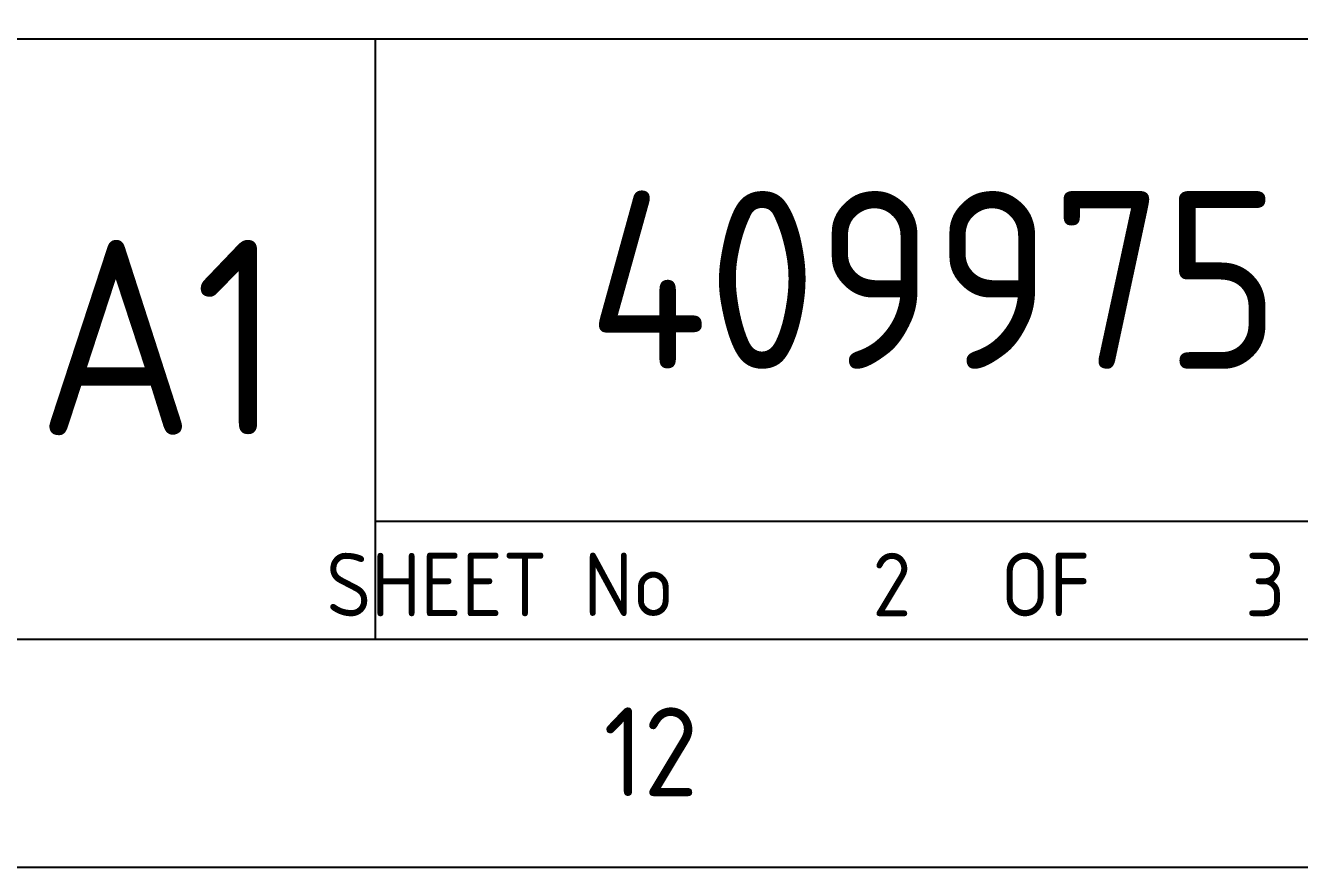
# Paper-space layout 'SHEET (2)' of a CAD drawing. Header units: metres, sheet in millimetres. Extents: x -9 to 824, y -5 to 581.
# Drawn here: x 747.5 to 797.7, y -5.4 to 27.7 of the extents above; entities that cross this region are included whole.
import ezdxf
from ezdxf.enums import TextEntityAlignment as Align

# ---------------------------------------------------------------- set-up
doc = ezdxf.new("R2010")
doc.units = ezdxf.units.M
doc.layers.get('0').update_dxf_attribs({"color": 6})
doc.layers.add('Notes', color=7, linetype='Continuous')
doc.styles.add('iecISOCP', font='isocp.shx')

# ---------------------------------------------------------------- blocks, each defined once
blk = doc.blocks.new('A1_FRAME_TITLE')
at = {"layer": 'Notes', "color": 3}
for p, q in [((754.367, 29.618), (824.367, 29.618)), ((770.367, 29.618), (770.367, 5.973)), ((770.367, 10.618), (824.367, 10.618))]:
    blk.add_line(p, q, dxfattribs=at)
at = {"layer": 'Notes', "color": 3, "linetype": 'Continuous', "flags": 128}
blk.add_lwpolyline([(123.798, 5.973), (824.367, 5.973)], dxfattribs=at)
at = {"layer": 'Notes', "color": 1, "style": 'iecISOCP'}
blk.add_text('A1', height=7.68, dxfattribs=at).set_placement((761.878, 17.856), align=Align.MIDDLE_CENTER)
at = {"layer": 'Notes', "color": 7, "style": 'iecISOCP'}
blk.add_text('SHEET No         OF            SHEETS', height=2.5, dxfattribs=at).set_placement((797.306, 8.119), align=Align.MIDDLE_CENTER)
blk.add_text('12', height=3.5, dxfattribs=at).set_placement((779.36, -0.22))
at = {"layer": 'Notes', "color": 7, "style": 'iecISOCP', "flags": 8}
blk.add_attdef('VERSION_NO', text='', height=2.5, rotation=90, dxfattribs=at).set_placement((302.037, 43.812), align=Align.MIDDLE_CENTER)
at = {"layer": 'Notes', "color": 7, "style": 'iecISOCP'}
for tag, p in [('CAP_NO', (513.188, 43.457)), ('IE_NUM', (513.05, 37.81)), ('REF_No_1', (335.241, 32.31)), ('REF_1', (362.523, 32.31)), ('HV_SWITCH', (513.463, 32.163)), ('GEN_WO', (441.708, 31.763)), ('REF_No_2', (335.241, 26.31)), ('REF_2', (362.523, 26.31)), ('OH_WO', (441.708, 25.812)), ('UBD_REF', (513.05, 25.828)), ('REF_No_3', (335.241, 20.31)), ('REF_3', (362.523, 20.31)), ('UG_WO', (441.708, 20.052)), ('GIS_MAP_No', (513.05, 20.043)), ('REF_No_4', (335.241, 14.31)), ('REF_4', (362.523, 14.31)), ('HV_OP_DIAG', (513.326, 14.199)), ('SUB_WO', (441.708, 13.812)), ('LGA', (512.945, 7.777))]:
    blk.add_attdef(tag, p, '', height=2.5, dxfattribs=at)
at = {"layer": 'Notes', "style": 'iecISOCP'}
for tag, p in [('T1', (684.374, 39.465)), ('T2', (684.374, 34.346)), ('T3', (684.374, 28.92)), ('T4', (684.374, 23.657)), ('T5', (684.374, 18.231)), ('T6', (684.374, 12.969))]:
    blk.add_attdef(tag, text='', height=3.5, dxfattribs=at).set_placement(p, align=Align.CENTER)
at = {"layer": 'Notes', "color": 7, "style": 'iecISOCP'}
for tag, p in [('scale', (567.756, 33.269)), ('DRAWN', (567.756, 24.931)), ('DATE', (567.756, 16.88)), ('DESIGN', (605.617, 9.155))]:
    blk.add_attdef(tag, text='', height=2.5, dxfattribs=at).set_placement(p, align=Align.CENTER)
at = {"layer": 'Notes', "color": 4, "style": 'iecISOCP'}
blk.add_attdef('NUM', text='', height=7, dxfattribs=at).set_placement((792.367, 20.118), align=Align.MIDDLE_CENTER)
at = {"layer": 'Notes', "color": 1, "style": 'iecISOCP'}
blk.add_attdef('REV', text='', height=5, dxfattribs=at).set_placement((820.054, 17.095), align=Align.CENTER)
at = {"layer": 'Notes', "color": 7, "style": 'iecISOCP'}
for tag, p in [('NS', (790.712, 8.119)), ('SHTS', (805.412, 8.119))]:
    blk.add_attdef(tag, text='', height=2.5, dxfattribs=at).set_placement(p, align=Align.MIDDLE)
at = {"layer": 'Notes', "style": 'iecISOCP'}
blk.add_attdef('ExportID', (9.082, 2.39), '', height=2.5, dxfattribs=at)
at = {"layer": 'Notes', "style": 'iecISOCP', "flags": 1}
for tag, p in [('ProjectType', (14.175, -26.797)), ('ProjectNumber', (23.56, -26.818)), ('DrawingNumber', (35.514, -26.803)), ('ProjectDescription', (47.564, -26.825)), ('ExportDate', (60.284, -26.789)), ('ExportUserName', (69.155, -26.8)), ('DesignerCompanyName', (81.484, -26.793)), ('ExportAreaOfInterest', (97.1, -26.813)), ('GIS_SUCCESS', (111.997, -26.78)), ('CAD_SUCCESS', (121.789, -26.783)), ('DEPOTCODE', (132.106, -26.877)), ('ExportCategories', (140.083, -26.797)), ('Comments', (154.385, -26.883))]:
    blk.add_attdef(tag, p, '', height=1, dxfattribs=at)

psp = doc.layouts.new('SHEET (2)')

# ---------------------------------------------------------------- linework, layer by layer
at = {"layer": 'Notes', "color": 3, "linetype": 'Continuous'}
psp.add_lwpolyline([(-9.082, 581.004), (824.271, 581.004), (824.271, -5.417), (-9.082, -5.417)], close=True, dxfattribs=at)

# ---------------------------------------------------------------- block references
ref = psp.add_blockref('A1_FRAME_TITLE', (-9.082, -2.39))
ref.add_attrib('NUM', '409975', dxfattribs={"layer": 'Notes', "color": 4, "height": 7, "style": 'iecISOCP'}).set_placement((783.285, 17.729), align=Align.MIDDLE_CENTER)
ref.add_attrib('NS', '2', dxfattribs={"layer": 'Notes', "color": 7, "height": 2.5, "style": 'iecISOCP'}).set_placement((781.631, 5.729), align=Align.MIDDLE)
ref.add_attrib('SHTS', '3', dxfattribs={"layer": 'Notes', "color": 7, "height": 2.5, "style": 'iecISOCP'}).set_placement((796.33, 5.729), align=Align.MIDDLE)

doc.saveas('drawing.dxf')
